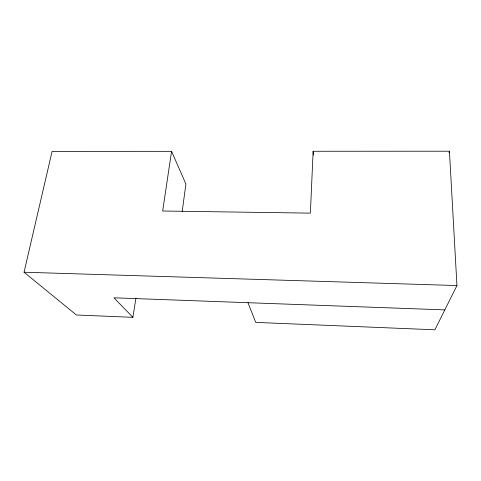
<?xml version="1.0" encoding="UTF-8"?>
<svg xmlns="http://www.w3.org/2000/svg" width="481" height="481" viewBox="0 0 481 481"><rect width="100%" height="100%" fill="white"/><g stroke="black" fill="none" stroke-linecap="round" stroke-linejoin="round"><path stroke-width="0.72" d="M247.974 302.705L255.724 322.396L434.914 329.798L456.95 285.546L449.428 151.202L313.137 151.262L310.371 213.137L162.662 211.003L171.573 151.329L52.098 151.377L24.05 272.222L76.401 314.995L132.882 317.328L135.931 298.094M182.191 211.454L185.906 184.031L171.573 151.329M448.995 152.633L449.428 151.202M24.05 272.222L456.95 285.546M444.823 309.896L113.967 297.805L132.882 317.328M313.137 151.262L313.365 154.996"/></g></svg>
